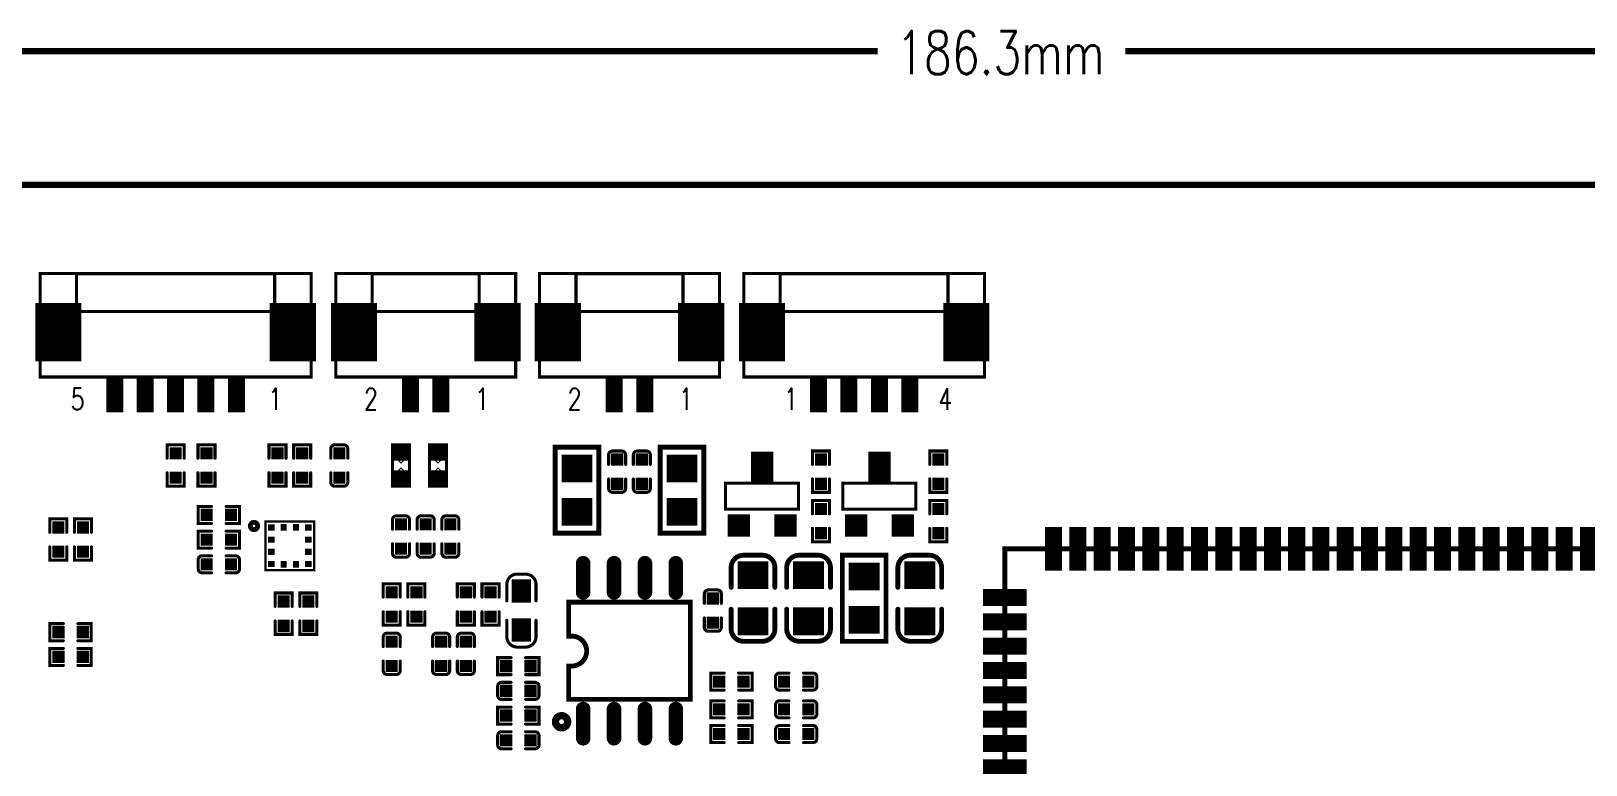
# Model space of a CAD drawing. Extents: x -9 to 187, y -6 to 112.
# Drawn here: x 53.2 to 117.2, y 81.5 to 111.7 of the extents above; entities that cross this region are included whole.
import ezdxf

# ---------------------------------------------------------------- set-up
doc = ezdxf.new("R2010")
doc.units = 0
for name, pattern in [('TRMIDX_0', [2, 1, 1]), ('TRMIDX_1', [2, 1, 1]), ('TRMIDX_2048', [2, 1, 1])]:
    doc.linetypes.add(name, pattern=pattern)
for name, color, linetype in [('BOARD_OUTLINE_00', 250, 'CONTINUOUS'), ('DIMENSION1_124', 250, 'CONTINUOUS'), ('DIMENSION2_124', 250, 'CONTINUOUS'), ('DRIL_NPLTE_THRU_01', 254, 'CONTINUOUS'), ('DRIL_NPLTE_THRU_02', 254, 'CONTINUOUS'), ('DRIL_PLTE_THRU_01', 254, 'CONTINUOUS'), ('DRIL_PLTE_THRU_02', 254, 'CONTINUOUS'), ('PADS_BOT', 250, 'CONTINUOUS'), ('PADS_INNER', 250, 'CONTINUOUS'), ('PADS_TOP', 250, 'CONTINUOUS'), ('PADS_XR_121', 176, 'CONTINUOUS'), ('PADS_XR_123', 183, 'CONTINUOUS'), ('PART_TOP_2DLINE_00', 250, 'CONTINUOUS'), ('PART_TOP_2DLINE_01', 250, 'CONTINUOUS'), ('PART_TOP_COPPER_01', 250, 'CONTINUOUS'), ('PART_TOP_TEXT_126', 250, 'CONTINUOUS'), ('TEXT_124', 250, 'CONTINUOUS')]:
    doc.layers.add(name, color=color, linetype=linetype)
doc.styles.add('W0$127', font='simplex', dxfattribs={"width": 0.75})
doc.styles.add('W0$254', font='simplex', dxfattribs={"width": 0.75})

# ---------------------------------------------------------------- blocks, each defined once
blk = doc.blocks.new('BOARD_62')
at = {"layer": 'BOARD_OUTLINE_00', "const_width": 0.254}
blk.add_lwpolyline([(0, -2.08, 0.414214), (3, -5.08), (183.3, -5.08, 0.414214), (186.3, -2.08), (186.3, 97.32, 0.414214), (183.3, 100.32), (3, 100.32, 0.414214), (0, 97.32)], format="xyb", close=True, dxfattribs=at)
blk = doc.blocks.new('D_1dfeghi_117')
at = {"layer": 'DIMENSION1_124', "linetype": 'TRMIDX_2048', "const_width": 0.254}
blk.add_lwpolyline([(0, 9.99), (88.067, 9.99)], dxfattribs=at)
at = {"layer": 'DIMENSION2_124', "linetype": 'TRMIDX_2048', "const_width": 0.254}
blk.add_lwpolyline([(186.317, 9.99), (98.25, 9.99)], dxfattribs=at)
at = {"layer": 'TEXT_124', "style": 'W0$254', "width": 0.75}
blk.add_text('186.3mm', height=1.778, dxfattribs=at).set_placement((88.829, 9.037))
blk = doc.blocks.new('SMOOTH_0$199898')
at = {"const_width": 0.099949}
blk.add_lwpolyline([(-0.049974, 0, 1), (0.049974, 0, 1)], format="xyb", close=True, dxfattribs=at)
blk = doc.blocks.new('SMOOTH_0$1524')
at = {"const_width": 0.0762}
blk.add_lwpolyline([(-0.0381, 0, 1), (0.0381, 0, 1)], format="xyb", close=True, dxfattribs=at)
blk = doc.blocks.new('PART_BODY_TOP_42')
at = {"layer": 'PART_TOP_2DLINE_01', "const_width": 1}
blk.add_lwpolyline([(-25.8, 19.8, 1), (-26.6, 19.8, 1)], format="xyb", close=True, dxfattribs=at)
at = {"layer": 'PART_TOP_2DLINE_01'}
for points, const_width in [([(-24, 20.5), (24, 20.5), (24, -20.5), (-24, -20.5)], 0.2), ([(-13, 16), (1, 16), (1, 4), (-13, 4)], 0.152)]:
    blk.add_lwpolyline(points, close=True, dxfattribs=dict(at, const_width=const_width))
for name, p in [('SMOOTH_0$199898', (-24, 20.5)), ('SMOOTH_0$199898', (24, 20.5)), ('SMOOTH_0$1524', (-13, 16)), ('SMOOTH_0$1524', (1, 16)), ('SMOOTH_0$1524', (-13, 4)), ('SMOOTH_0$1524', (1, 4)), ('SMOOTH_0$199898', (-24, -20.5)), ('SMOOTH_0$199898', (24, -20.5))]:
    blk.add_blockref(name, p, dxfattribs=at)
at = {"layer": 'PART_TOP_TEXT_126', "style": 'W0$254', "width": 0.75}
blk.add_text('CUT OUT', height=1.4224, dxfattribs=at).set_placement((-9.398, 9.525))
blk = doc.blocks.new('DRIL_HOLE_0')
blk.add_lwpolyline([(0, 0, 1), (0, 0, 1)], format="xyb", close=True)
blk = doc.blocks.new('PAD_0')
blk.add_lwpolyline([(0, 0, 1), (0, 0, 1)], format="xyb", close=True)
blk = doc.blocks.new('PAD_37')
at = {"const_width": 0.7}
blk.add_lwpolyline([(-0.9, 0), (0.9, 0)], dxfattribs=at)
blk = doc.blocks.new('STK_TOP_79')
at = {"layer": 'DRIL_PLTE_THRU_01'}
blk.add_blockref('DRIL_HOLE_0', (0, 0), dxfattribs=at)
at = {"layer": 'DRIL_PLTE_THRU_02'}
blk.add_blockref('DRIL_HOLE_0', (0, 0), dxfattribs=at)
at = {"layer": 'PADS_BOT'}
blk.add_blockref('PAD_0', (0, 0), dxfattribs=at)
at = {"layer": 'PADS_INNER'}
blk.add_blockref('PAD_0', (0, 0), dxfattribs=at)
at = {"layer": 'PADS_TOP'}
blk.add_blockref('PAD_37', (0, 0), dxfattribs=at)
blk = doc.blocks.new('STK_TOP_78')
at = {"layer": 'DRIL_PLTE_THRU_01'}
blk.add_blockref('DRIL_HOLE_0', (0, 0), dxfattribs=at)
at = {"layer": 'DRIL_PLTE_THRU_02'}
blk.add_blockref('DRIL_HOLE_0', (0, 0), dxfattribs=at)
at = {"layer": 'PADS_BOT'}
blk.add_blockref('PAD_0', (0, 0), dxfattribs=at)
at = {"layer": 'PADS_INNER'}
blk.add_blockref('PAD_0', (0, 0), dxfattribs=at)
at = {"layer": 'PADS_TOP', "rotation": 90}
blk.add_blockref('PAD_37', (0, 0), dxfattribs=at)
blk = doc.blocks.new('SYM_TOP_43')
for name, p in [('STK_TOP_78', (-22, 20.5)), ('STK_TOP_78', (-21, 20.5)), ('STK_TOP_78', (-20, 20.5)), ('STK_TOP_78', (-19, 20.5)), ('STK_TOP_78', (-18, 20.5)), ('STK_TOP_78', (-17, 20.5)), ('STK_TOP_78', (-16, 20.5)), ('STK_TOP_78', (-15, 20.5)), ('STK_TOP_78', (-14, 20.5)), ('STK_TOP_78', (-13, 20.5)), ('STK_TOP_78', (-12, 20.5)), ('STK_TOP_78', (-11, 20.5)), ('STK_TOP_78', (-10, 20.5)), ('STK_TOP_78', (-9, 20.5)), ('STK_TOP_78', (-8, 20.5)), ('STK_TOP_78', (-7, 20.5)), ('STK_TOP_78', (-6, 20.5)), ('STK_TOP_78', (-5, 20.5)), ('STK_TOP_78', (-4, 20.5)), ('STK_TOP_78', (-3, 20.5)), ('STK_TOP_78', (-2, 20.5)), ('STK_TOP_78', (-1, 20.5)), ('STK_TOP_78', (0, 20.5)), ('STK_TOP_78', (1, 20.5)), ('STK_TOP_78', (2, 20.5)), ('STK_TOP_78', (3, 20.5)), ('STK_TOP_78', (4, 20.5)), ('STK_TOP_78', (5, 20.5)), ('STK_TOP_78', (6, 20.5)), ('STK_TOP_78', (7, 20.5)), ('STK_TOP_78', (8, 20.5)), ('STK_TOP_78', (9, 20.5)), ('STK_TOP_78', (10, 20.5)), ('STK_TOP_78', (11, 20.5)), ('STK_TOP_78', (12, 20.5)), ('STK_TOP_78', (13, 20.5)), ('STK_TOP_78', (14, 20.5)), ('STK_TOP_78', (15, 20.5)), ('STK_TOP_78', (16, 20.5)), ('STK_TOP_78', (17, 20.5)), ('STK_TOP_78', (18, 20.5)), ('STK_TOP_78', (19, 20.5)), ('STK_TOP_78', (20, 20.5)), ('STK_TOP_78', (21, 20.5)), ('STK_TOP_78', (22, 20.5)), ('PART_BODY_TOP_42', (0, 0)), ('STK_TOP_79', (-24, 18.5)), ('STK_TOP_79', (24, 18.5)), ('STK_TOP_79', (-24, 17.5)), ('STK_TOP_79', (24, 17.5)), ('STK_TOP_79', (-24, 16.5)), ('STK_TOP_79', (24, 16.5)), ('STK_TOP_79', (-24, 15.5)), ('STK_TOP_79', (24, 15.5)), ('STK_TOP_79', (-24, 14.5)), ('STK_TOP_79', (24, 14.5)), ('STK_TOP_79', (-24, 13.5)), ('STK_TOP_79', (24, 13.5)), ('STK_TOP_79', (-24, 12.5)), ('STK_TOP_79', (24, 12.5)), ('STK_TOP_79', (-24, 11.5)), ('STK_TOP_79', (24, 11.5)), ('STK_TOP_79', (-24, 10.5)), ('STK_TOP_79', (24, 10.5)), ('STK_TOP_79', (-24, 9.5)), ('STK_TOP_79', (24, 9.5)), ('STK_TOP_79', (-24, 8.5)), ('STK_TOP_79', (24, 8.5)), ('STK_TOP_79', (-24, 7.5)), ('STK_TOP_79', (24, 7.5)), ('STK_TOP_79', (-24, 6.5)), ('STK_TOP_79', (24, 6.5)), ('STK_TOP_79', (-24, 5.5)), ('STK_TOP_79', (24, 5.5)), ('STK_TOP_79', (-24, 4.5)), ('STK_TOP_79', (24, 4.5)), ('STK_TOP_79', (-24, 3.5)), ('STK_TOP_79', (24, 3.5)), ('STK_TOP_79', (-24, 2.5)), ('STK_TOP_79', (24, 2.5)), ('STK_TOP_79', (-24, 1.5)), ('STK_TOP_79', (24, 1.5)), ('STK_TOP_79', (-24, 0.5)), ('STK_TOP_79', (24, 0.5)), ('STK_TOP_79', (-24, -0.5)), ('STK_TOP_79', (24, -0.5)), ('STK_TOP_79', (-24, -1.5)), ('STK_TOP_79', (24, -1.5)), ('STK_TOP_79', (-24, -2.5)), ('STK_TOP_79', (24, -2.5)), ('STK_TOP_79', (-24, -3.5)), ('STK_TOP_79', (24, -3.5)), ('STK_TOP_79', (-24, -4.5)), ('STK_TOP_79', (24, -4.5)), ('STK_TOP_79', (-24, -5.5)), ('STK_TOP_79', (24, -5.5)), ('STK_TOP_79', (-24, -6.5)), ('STK_TOP_79', (24, -6.5)), ('STK_TOP_79', (-24, -7.5)), ('STK_TOP_79', (24, -7.5)), ('STK_TOP_79', (-24, -8.5)), ('STK_TOP_79', (24, -8.5)), ('STK_TOP_79', (-24, -9.5)), ('STK_TOP_79', (24, -9.5)), ('STK_TOP_79', (-24, -10.5)), ('STK_TOP_79', (24, -10.5)), ('STK_TOP_79', (-24, -11.5)), ('STK_TOP_79', (24, -11.5)), ('STK_TOP_79', (-24, -12.5)), ('STK_TOP_79', (24, -12.5)), ('STK_TOP_79', (-24, -13.5)), ('STK_TOP_79', (24, -13.5)), ('STK_TOP_79', (-24, -14.5)), ('STK_TOP_79', (24, -14.5)), ('STK_TOP_79', (-24, -15.5)), ('STK_TOP_79', (24, -15.5)), ('STK_TOP_79', (-24, -16.5)), ('STK_TOP_79', (24, -16.5)), ('STK_TOP_79', (-24, -17.5)), ('STK_TOP_79', (24, -17.5)), ('STK_TOP_79', (-24, -18.5)), ('STK_TOP_79', (24, -18.5)), ('STK_TOP_78', (-22, -20.5)), ('STK_TOP_78', (-21, -20.5)), ('STK_TOP_78', (-20, -20.5)), ('STK_TOP_78', (-19, -20.5)), ('STK_TOP_78', (-18, -20.5)), ('STK_TOP_78', (-17, -20.5)), ('STK_TOP_78', (-16, -20.5)), ('STK_TOP_78', (-15, -20.5)), ('STK_TOP_78', (-14, -20.5)), ('STK_TOP_78', (-13, -20.5)), ('STK_TOP_78', (-12, -20.5)), ('STK_TOP_78', (-11, -20.5)), ('STK_TOP_78', (-10, -20.5)), ('STK_TOP_78', (-9, -20.5)), ('STK_TOP_78', (-8, -20.5)), ('STK_TOP_78', (-7, -20.5)), ('STK_TOP_78', (-6, -20.5)), ('STK_TOP_78', (-5, -20.5)), ('STK_TOP_78', (-4, -20.5)), ('STK_TOP_78', (-3, -20.5)), ('STK_TOP_78', (-2, -20.5)), ('STK_TOP_78', (-1, -20.5)), ('STK_TOP_78', (0, -20.5)), ('STK_TOP_78', (1, -20.5)), ('STK_TOP_78', (2, -20.5)), ('STK_TOP_78', (3, -20.5)), ('STK_TOP_78', (4, -20.5)), ('STK_TOP_78', (5, -20.5)), ('STK_TOP_78', (6, -20.5)), ('STK_TOP_78', (7, -20.5)), ('STK_TOP_78', (8, -20.5)), ('STK_TOP_78', (9, -20.5)), ('STK_TOP_78', (10, -20.5)), ('STK_TOP_78', (11, -20.5)), ('STK_TOP_78', (12, -20.5)), ('STK_TOP_78', (13, -20.5)), ('STK_TOP_78', (14, -20.5)), ('STK_TOP_78', (15, -20.5)), ('STK_TOP_78', (16, -20.5)), ('STK_TOP_78', (17, -20.5)), ('STK_TOP_78', (18, -20.5)), ('STK_TOP_78', (19, -20.5)), ('STK_TOP_78', (20, -20.5)), ('STK_TOP_78', (21, -20.5)), ('STK_TOP_78', (22, -20.5))]:
    blk.add_blockref(name, p)
blk = doc.blocks.new('PART_TOP_111')
blk.add_blockref('SYM_TOP_43', (0, 0))
blk = doc.blocks.new('SMOOTH_0$2')
at = {"const_width": 0.1}
blk.add_lwpolyline([(-0.05, 0, 1), (0.05, 0, 1)], format="xyb", close=True, dxfattribs=at)
blk = doc.blocks.new('PART_BODY_TOP_25')
at = {"layer": 'PART_TOP_2DLINE_01', "const_width": 0.2}
blk.add_lwpolyline([(-1.77, -0.9), (1.77, -0.9), (1.77, 0.9), (-1.77, 0.9)], close=True, dxfattribs=at)
at = {"layer": 'PART_TOP_2DLINE_01'}
for p in [(-1.77, 0.9), (1.77, 0.9), (-1.77, -0.9), (1.77, -0.9)]:
    blk.add_blockref('SMOOTH_0$2', p, dxfattribs=at)
blk = doc.blocks.new('PAD_7')
at = {"const_width": 1.14}
blk.add_lwpolyline([(-0.635, 0), (0.635, 0)], dxfattribs=at)
blk = doc.blocks.new('STK_TOP_11')
at = {"layer": 'DRIL_PLTE_THRU_01'}
blk.add_blockref('DRIL_HOLE_0', (0, 0), dxfattribs=at)
at = {"layer": 'DRIL_PLTE_THRU_02'}
blk.add_blockref('DRIL_HOLE_0', (0, 0), dxfattribs=at)
at = {"layer": 'PADS_BOT'}
blk.add_blockref('PAD_0', (0, 0), dxfattribs=at)
at = {"layer": 'PADS_INNER'}
blk.add_blockref('PAD_0', (0, 0), dxfattribs=at)
at = {"layer": 'PADS_TOP', "rotation": 90}
blk.add_blockref('PAD_7', (0, 0), dxfattribs=at)
blk = doc.blocks.new('SYM_TOP_26')
for name, p in [('PART_BODY_TOP_25', (0, 0)), ('STK_TOP_11', (-0.89, 0)), ('STK_TOP_11', (0.89, 0))]:
    blk.add_blockref(name, p)
blk = doc.blocks.new('PART_TOP_112')
blk.add_blockref('SYM_TOP_26', (0, 0))
blk = doc.blocks.new('PART_BODY_TOP_6')
at = {"layer": 'PART_TOP_2DLINE_01', "const_width": 0.2}
for points in [[(-0.45, 0.9), (-1.25, 0.9, 0.414214), (-1.77, 0.4), (-1.77, -0.4, 0.414214), (-1.25, -0.9), (-0.45, -0.9)], [(0.45, -0.9), (1.25, -0.9, 0.414214), (1.77, -0.4), (1.77, 0.4, 0.414214), (1.25, 0.9), (0.45, 0.9)]]:
    blk.add_lwpolyline(points, format="xyb", dxfattribs=at)
at = {"layer": 'PART_TOP_2DLINE_01'}
for p in [(-1.25, 0.9), (-0.45, 0.9), (0.45, 0.9), (1.25, 0.9), (-1.77, 0.4), (1.77, 0.4), (-1.77, -0.4), (1.77, -0.4), (-1.25, -0.9), (-0.45, -0.9), (0.45, -0.9), (1.25, -0.9)]:
    blk.add_blockref('SMOOTH_0$199898', p, dxfattribs=at)
blk = doc.blocks.new('SYM_TOP_7')
for name, p in [('PART_BODY_TOP_6', (0, 0)), ('STK_TOP_11', (-0.95, 0)), ('STK_TOP_11', (0.95, 0))]:
    blk.add_blockref(name, p)
blk = doc.blocks.new('PART_TOP_113')
blk.add_blockref('SYM_TOP_7', (0, 0))
blk = doc.blocks.new('PART_TOP_114')
blk.add_blockref('SYM_TOP_7', (0, 0))
blk = doc.blocks.new('SMOOTH_0$127')
at = {"const_width": 0.0635}
blk.add_lwpolyline([(-0.03175, 0, 1), (0.03175, 0, 1)], format="xyb", close=True, dxfattribs=at)
blk = doc.blocks.new('PART_BODY_TOP_4')
at = {"layer": 'PART_TOP_2DLINE_01', "const_width": 0.127}
for points in [[(-0.3, 0.35), (-0.7, 0.35, 0.412681), (-0.85, 0.18), (-0.85, -0.18, 0.412681), (-0.7, -0.35), (-0.3, -0.35)], [(0.3, -0.35), (0.7, -0.35, 0.412681), (0.85, -0.18), (0.85, 0.18, 0.412681), (0.7, 0.35), (0.3, 0.35)]]:
    blk.add_lwpolyline(points, format="xyb", dxfattribs=at)
at = {"layer": 'PART_TOP_2DLINE_01'}
for p in [(-0.85, 0.18), (-0.7, 0.35), (-0.3, 0.35), (0.3, 0.35), (0.7, 0.35), (0.85, 0.18), (-0.85, -0.18), (-0.7, -0.35), (-0.3, -0.35), (0.3, -0.35), (0.7, -0.35), (0.85, -0.18)]:
    blk.add_blockref('SMOOTH_0$127', p, dxfattribs=at)
blk = doc.blocks.new('PAD_3')
at = {"const_width": 0.5}
blk.add_lwpolyline([(-0.25, 0), (0.25, 0)], dxfattribs=at)
blk = doc.blocks.new('STK_TOP_9')
at = {"layer": 'DRIL_PLTE_THRU_01'}
blk.add_blockref('DRIL_HOLE_0', (0, 0), dxfattribs=at)
at = {"layer": 'DRIL_PLTE_THRU_02'}
blk.add_blockref('DRIL_HOLE_0', (0, 0), dxfattribs=at)
at = {"layer": 'PADS_BOT'}
blk.add_blockref('PAD_0', (0, 0), dxfattribs=at)
at = {"layer": 'PADS_INNER'}
blk.add_blockref('PAD_0', (0, 0), dxfattribs=at)
at = {"layer": 'PADS_TOP'}
blk.add_blockref('PAD_3', (0, 0), dxfattribs=at)
blk = doc.blocks.new('SYM_TOP_5')
for name, p in [('STK_TOP_9', (-0.5, 0)), ('PART_BODY_TOP_4', (0, 0)), ('STK_TOP_9', (0.5, 0))]:
    blk.add_blockref(name, p)
blk = doc.blocks.new('PART_TOP_119')
blk.add_blockref('SYM_TOP_5', (0, 0))
blk = doc.blocks.new('PART_TOP_120')
blk.add_blockref('SYM_TOP_5', (0, 0))
blk = doc.blocks.new('PART_TOP_121')
blk.add_blockref('SYM_TOP_5', (0, 0))
blk = doc.blocks.new('PART_BODY_TOP_5')
at = {"layer": 'PART_TOP_2DLINE_01', "const_width": 0.127}
for points in [[(-0.4, 0.6), (-1.05, 0.6, 0.414214), (-1.5, 0.2), (-1.5, -0.2, 0.414214), (-1.05, -0.6), (-0.4, -0.6)], [(0.4, -0.6), (1.05, -0.6, 0.413192), (1.5, -0.2), (1.5, 0.2, 0.414214), (1.05, 0.6), (0.4, 0.6)]]:
    blk.add_lwpolyline(points, format="xyb", dxfattribs=at)
at = {"layer": 'PART_TOP_2DLINE_01'}
for p in [(-1.05, 0.6), (-0.4, 0.6), (0.4, 0.6), (1.05, 0.6), (-1.5, 0.2), (1.5, 0.2), (-1.5, -0.2), (-1.05, -0.6), (-0.4, -0.6), (0.4, -0.6), (1.05, -0.6), (1.5, -0.2)]:
    blk.add_blockref('SMOOTH_0$127', p, dxfattribs=at)
blk = doc.blocks.new('PAD_6')
at = {"const_width": 0.8}
blk.add_lwpolyline([(-0.48, 0), (0.48, 0)], dxfattribs=at)
blk = doc.blocks.new('STK_TOP_10')
at = {"layer": 'DRIL_PLTE_THRU_01'}
blk.add_blockref('DRIL_HOLE_0', (0, 0), dxfattribs=at)
at = {"layer": 'DRIL_PLTE_THRU_02'}
blk.add_blockref('DRIL_HOLE_0', (0, 0), dxfattribs=at)
at = {"layer": 'PADS_BOT'}
blk.add_blockref('PAD_0', (0, 0), dxfattribs=at)
at = {"layer": 'PADS_INNER'}
blk.add_blockref('PAD_0', (0, 0), dxfattribs=at)
at = {"layer": 'PADS_TOP'}
blk.add_blockref('PAD_6', (0, 0), dxfattribs=at)
blk = doc.blocks.new('SYM_TOP_6')
for name, p in [('PART_BODY_TOP_5', (0, 0)), ('STK_TOP_10', (-0.8, 0)), ('STK_TOP_10', (0.8, 0))]:
    blk.add_blockref(name, p)
blk = doc.blocks.new('PART_TOP_122')
blk.add_blockref('SYM_TOP_6', (0, 0))
blk = doc.blocks.new('PART_BODY_TOP_22')
at = {"layer": 'PART_TOP_2DLINE_01', "const_width": 0.127}
for points in [[(-0.3, 0.35), (-0.85, 0.35), (-0.85, -0.35), (-0.3, -0.35)], [(0.3, 0.35), (0.85, 0.35), (0.85, -0.35), (0.3, -0.35)]]:
    blk.add_lwpolyline(points, dxfattribs=at)
at = {"layer": 'PART_TOP_2DLINE_01'}
for p in [(-0.85, 0.35), (-0.3, 0.35), (0.3, 0.35), (0.85, 0.35), (-0.85, -0.35), (-0.3, -0.35), (0.3, -0.35), (0.85, -0.35)]:
    blk.add_blockref('SMOOTH_0$127', p, dxfattribs=at)
blk = doc.blocks.new('SYM_TOP_23')
for name, p in [('STK_TOP_9', (-0.5, 0)), ('PART_BODY_TOP_22', (0, 0)), ('STK_TOP_9', (0.5, 0))]:
    blk.add_blockref(name, p)
blk = doc.blocks.new('PART_TOP_123')
blk.add_blockref('SYM_TOP_23', (0, 0))
blk = doc.blocks.new('PART_TOP_124')
blk.add_blockref('SYM_TOP_23', (0, 0))
blk = doc.blocks.new('PART_TOP_125')
blk.add_blockref('SYM_TOP_23', (0, 0))
blk = doc.blocks.new('PART_TOP_126')
blk.add_blockref('SYM_TOP_23', (0, 0))
blk = doc.blocks.new('PART_TOP_127')
blk.add_blockref('SYM_TOP_5', (0, 0))
blk = doc.blocks.new('SMOOTH_0$0508')
at = {"const_width": 0.0254}
blk.add_lwpolyline([(-0.0127, 0, 1), (0.0127, 0, 1)], format="xyb", close=True, dxfattribs=at)
blk = doc.blocks.new('PART_BODY_TOP_16')
at = {"layer": 'PART_TOP_2DLINE_00', "const_width": 0.127}
blk.add_lwpolyline([(0.85, -0.35), (0.85, 0.35), (-0.85, 0.35), (-0.85, -0.35)], close=True, dxfattribs=at)
at = {"layer": 'PART_TOP_COPPER_01', "linetype": 'TRMIDX_0', "const_width": 0.0508}
blk.add_lwpolyline([(-0.1, 0), (-0.3, 0.2), (-0.508, 0.2), (-0.508, -0.2), (-0.3, -0.2)], close=True, dxfattribs=at)
at = {"layer": 'PART_TOP_COPPER_01', "linetype": 'TRMIDX_1', "const_width": 0.0508}
blk.add_lwpolyline([(0.508, 0.2), (0.3, 0.2), (0.1, 0), (0.3, -0.2), (0.508, -0.2)], close=True, dxfattribs=at)
at = {"layer": 'PART_TOP_2DLINE_00'}
for p in [(-0.85, 0.35), (0.85, 0.35), (-0.85, -0.35), (0.85, -0.35)]:
    blk.add_blockref('SMOOTH_0$127', p, dxfattribs=at)
at = {"layer": 'PART_TOP_COPPER_01'}
for p in [(-0.508, 0.2), (-0.3, 0.2), (-0.1, 0), (0.1, 0), (0.3, 0.2), (0.508, 0.2), (-0.508, -0.2), (-0.3, -0.2), (0.3, -0.2), (0.508, -0.2)]:
    blk.add_blockref('SMOOTH_0$0508', p, dxfattribs=at)
blk = doc.blocks.new('PAD_1')
at = {"const_width": 0.602}
blk.add_lwpolyline([(-0.301, 0), (0.301, 0)], dxfattribs=at)
blk = doc.blocks.new('STK_TOP_139')
at = {"layer": 'DRIL_PLTE_THRU_01'}
blk.add_blockref('DRIL_HOLE_0', (0, 0), dxfattribs=at)
at = {"layer": 'DRIL_PLTE_THRU_02'}
blk.add_blockref('DRIL_HOLE_0', (0, 0), dxfattribs=at)
at = {"layer": 'PADS_BOT'}
blk.add_blockref('PAD_0', (0, 0), dxfattribs=at)
at = {"layer": 'PADS_INNER'}
blk.add_blockref('PAD_0', (0, 0), dxfattribs=at)
at = {"layer": 'PADS_TOP', "rotation": 90}
blk.add_blockref('PAD_3', (0, 0), dxfattribs=at)
at = {"layer": 'PADS_XR_121', "rotation": 90}
blk.add_blockref('PAD_1', (0, 0), dxfattribs=at)
at = {"layer": 'PADS_XR_123', "rotation": 90}
blk.add_blockref('PAD_3', (0, 0), dxfattribs=at)
blk = doc.blocks.new('SYM_TOP_17')
for name, p in [('PART_BODY_TOP_16', (0, 0)), ('STK_TOP_139', (-0.5, 0)), ('STK_TOP_139', (0.5, 0))]:
    blk.add_blockref(name, p)
blk = doc.blocks.new('PART_TOP_128')
blk.add_blockref('SYM_TOP_17', (0, 0))
blk = doc.blocks.new('PART_TOP_129')
blk.add_blockref('SYM_TOP_17', (0, 0))
blk = doc.blocks.new('PART_BODY_TOP_9')
at = {"layer": 'PART_TOP_2DLINE_01', "const_width": 0.127}
for points in [[(-3.7, -1.1), (3.7, -1.1), (3.7, -5.36), (-3.7, -5.36)], [(-2.2, -5.3413), (2.2, -5.3413), (2.2, -3.8), (-2.2, -3.8)]]:
    blk.add_lwpolyline(points, close=True, dxfattribs=at)
at = {"layer": 'PART_TOP_2DLINE_01'}
for p in [(-3.7, -1.1), (3.7, -1.1), (-2.2, -3.8), (2.2, -3.8), (-3.7, -5.36), (-2.2, -5.3413), (2.2, -5.3413), (3.7, -5.36)]:
    blk.add_blockref('SMOOTH_0$127', p, dxfattribs=at)
at = {"layer": 'PART_TOP_TEXT_126', "style": 'W0$127', "width": 0.75}
for s, p in [('1', (-2.032, 0.254)), ('2', (2.54, 0.254))]:
    blk.add_text(s, height=0.889, rotation=180, dxfattribs=at).set_placement(p)
blk = doc.blocks.new('PAD_19')
at = {"const_width": 0.7}
blk.add_lwpolyline([(-0.725, 0), (0.725, 0)], dxfattribs=at)
blk = doc.blocks.new('STK_TOP_17')
at = {"layer": 'DRIL_PLTE_THRU_01'}
blk.add_blockref('DRIL_HOLE_0', (0, 0), dxfattribs=at)
at = {"layer": 'DRIL_PLTE_THRU_02'}
blk.add_blockref('DRIL_HOLE_0', (0, 0), dxfattribs=at)
at = {"layer": 'PADS_BOT'}
blk.add_blockref('PAD_0', (0, 0), dxfattribs=at)
at = {"layer": 'PADS_INNER'}
blk.add_blockref('PAD_0', (0, 0), dxfattribs=at)
at = {"layer": 'PADS_TOP', "rotation": 90}
blk.add_blockref('PAD_19', (0, 0), dxfattribs=at)
blk = doc.blocks.new('PAD_20')
at = {"const_width": 1.9}
blk.add_lwpolyline([(-1.2, 0), (1.2, 0)], dxfattribs=at)
blk = doc.blocks.new('STK_TOP_18')
at = {"layer": 'DRIL_PLTE_THRU_01'}
blk.add_blockref('DRIL_HOLE_0', (0, 0), dxfattribs=at)
at = {"layer": 'DRIL_PLTE_THRU_02'}
blk.add_blockref('DRIL_HOLE_0', (0, 0), dxfattribs=at)
at = {"layer": 'PADS_BOT'}
blk.add_blockref('PAD_0', (0, 0), dxfattribs=at)
at = {"layer": 'PADS_INNER'}
blk.add_blockref('PAD_0', (0, 0), dxfattribs=at)
at = {"layer": 'PADS_TOP', "rotation": 90}
blk.add_blockref('PAD_20', (0, 0), dxfattribs=at)
blk = doc.blocks.new('SYM_TOP_10')
for name, p in [('STK_TOP_17', (-0.625, -0.375)), ('STK_TOP_17', (0.625, -0.375)), ('PART_BODY_TOP_9', (0, 0)), ('STK_TOP_18', (-2.95, -2.95)), ('STK_TOP_18', (2.95, -2.95))]:
    blk.add_blockref(name, p)
blk = doc.blocks.new('PART_TOP_130')
blk.add_blockref('SYM_TOP_10', (0, 0))
blk = doc.blocks.new('PART_TOP_131')
blk.add_blockref('SYM_TOP_5', (0, 0))
blk = doc.blocks.new('PART_TOP_184')
blk.add_blockref('SYM_TOP_23', (0, 0))
blk = doc.blocks.new('PART_TOP_185')
blk.add_blockref('SYM_TOP_23', (0, 0))
blk = doc.blocks.new('PART_TOP_193')
blk.add_blockref('SYM_TOP_23', (0, 0))
blk = doc.blocks.new('PART_TOP_194')
blk.add_blockref('SYM_TOP_23', (0, 0))
blk = doc.blocks.new('PART_BODY_TOP_19')
at = {"layer": 'PART_TOP_2DLINE_01', "const_width": 0.127}
blk.add_lwpolyline([(-1.511, -0.523), (1.489, -0.523), (1.489, 0.545), (-1.511, 0.545)], close=True, dxfattribs=at)
at = {"layer": 'PART_TOP_2DLINE_01'}
for p in [(-1.511, 0.545), (1.489, 0.545), (-1.511, -0.523), (1.489, -0.523)]:
    blk.add_blockref('SMOOTH_0$127', p, dxfattribs=at)
blk = doc.blocks.new('PAD_32')
at = {"const_width": 0.915}
blk.add_lwpolyline([(-0.4575, 0), (0.4575, 0)], dxfattribs=at)
blk = doc.blocks.new('STK_TOP_27')
at = {"layer": 'DRIL_PLTE_THRU_01'}
blk.add_blockref('DRIL_HOLE_0', (0, 0), dxfattribs=at)
at = {"layer": 'DRIL_PLTE_THRU_02'}
blk.add_blockref('DRIL_HOLE_0', (0, 0), dxfattribs=at)
at = {"layer": 'PADS_BOT'}
blk.add_blockref('PAD_0', (0, 0), dxfattribs=at)
at = {"layer": 'PADS_INNER'}
blk.add_blockref('PAD_0', (0, 0), dxfattribs=at)
at = {"layer": 'PADS_TOP'}
blk.add_blockref('PAD_32', (0, 0), dxfattribs=at)
blk = doc.blocks.new('PAD_33')
at = {"const_width": 0.915}
blk.add_lwpolyline([(-0.635, 0), (0.635, 0)], dxfattribs=at)
blk = doc.blocks.new('STK_TOP_28')
at = {"layer": 'DRIL_PLTE_THRU_01'}
blk.add_blockref('DRIL_HOLE_0', (0, 0), dxfattribs=at)
at = {"layer": 'DRIL_PLTE_THRU_02'}
blk.add_blockref('DRIL_HOLE_0', (0, 0), dxfattribs=at)
at = {"layer": 'PADS_BOT'}
blk.add_blockref('PAD_0', (0, 0), dxfattribs=at)
at = {"layer": 'PADS_INNER'}
blk.add_blockref('PAD_0', (0, 0), dxfattribs=at)
at = {"layer": 'PADS_TOP', "rotation": 90}
blk.add_blockref('PAD_33', (0, 0), dxfattribs=at)
blk = doc.blocks.new('SYM_TOP_20')
for name, p in [('STK_TOP_28', (0, 1.2)), ('PART_BODY_TOP_19', (0, 0)), ('STK_TOP_27', (-0.96, -1.2)), ('STK_TOP_27', (0.96, -1.2))]:
    blk.add_blockref(name, p)
blk = doc.blocks.new('PART_TOP_195')
blk.add_blockref('SYM_TOP_20', (0, 0))
blk = doc.blocks.new('PART_TOP_196')
blk.add_blockref('SYM_TOP_20', (0, 0))
blk = doc.blocks.new('PART_BODY_TOP_11')
at = {"layer": 'PART_TOP_2DLINE_01', "const_width": 0.127}
for points in [[(-5.575, -1.1), (5.575, -1.1), (5.575, -5.36), (-5.575, -5.36)], [(-4.075, -5.3413), (4.075, -5.3413), (4.075, -3.8), (-4.075, -3.8)]]:
    blk.add_lwpolyline(points, close=True, dxfattribs=at)
at = {"layer": 'PART_TOP_2DLINE_01'}
for p in [(-5.575, -1.1), (5.575, -1.1), (-4.075, -3.8), (4.075, -3.8), (-5.575, -5.36), (-4.075, -5.3413), (4.075, -5.3413), (5.575, -5.36)]:
    blk.add_blockref('SMOOTH_0$127', p, dxfattribs=at)
at = {"layer": 'PART_TOP_TEXT_126', "style": 'W0$127', "width": 0.75}
for s, p in [('1', (-3.81, 0.254)), ('5', (4.318, 0.254))]:
    blk.add_text(s, height=0.889, rotation=180, dxfattribs=at).set_placement(p)
blk = doc.blocks.new('SYM_TOP_12')
for name, p in [('STK_TOP_17', (-2.5, -0.375)), ('STK_TOP_17', (-1.25, -0.375)), ('STK_TOP_17', (0, -0.375)), ('STK_TOP_17', (1.25, -0.375)), ('STK_TOP_17', (2.5, -0.375)), ('PART_BODY_TOP_11', (0, 0)), ('STK_TOP_18', (-4.825, -2.95)), ('STK_TOP_18', (4.825, -2.95))]:
    blk.add_blockref(name, p)
blk = doc.blocks.new('PART_TOP_262')
blk.add_blockref('SYM_TOP_12', (0, 0))
blk = doc.blocks.new('PART_TOP_263')
blk.add_blockref('SYM_TOP_10', (0, 0))
blk = doc.blocks.new('PART_BODY_TOP_64')
at = {"layer": 'PART_TOP_2DLINE_01', "const_width": 0.127}
for points in [[(-4.95, -1.1), (4.95, -1.1), (4.95, -5.36), (-4.95, -5.36)], [(-3.45, -5.3413), (3.45, -5.3413), (3.45, -3.8), (-3.45, -3.8)]]:
    blk.add_lwpolyline(points, close=True, dxfattribs=at)
at = {"layer": 'PART_TOP_2DLINE_01'}
for p in [(-4.95, -1.1), (4.95, -1.1), (-3.45, -3.8), (3.45, -3.8), (-4.95, -5.36), (-3.45, -5.3413), (3.45, -5.3413), (4.95, -5.36)]:
    blk.add_blockref('SMOOTH_0$127', p, dxfattribs=at)
at = {"layer": 'PART_TOP_TEXT_126', "style": 'W0$127', "width": 0.75}
for s, p in [('4', (-3.048, 0.254)), ('1', (3.302, 0.254))]:
    blk.add_text(s, height=0.889, rotation=180, dxfattribs=at).set_placement(p)
blk = doc.blocks.new('SYM_TOP_63')
for name, p in [('STK_TOP_17', (-1.875, -0.375)), ('STK_TOP_17', (-0.625, -0.375)), ('STK_TOP_17', (0.625, -0.375)), ('STK_TOP_17', (1.875, -0.375)), ('PART_BODY_TOP_64', (0, 0)), ('STK_TOP_18', (-4.2, -2.95)), ('STK_TOP_18', (4.2, -2.95))]:
    blk.add_blockref(name, p)
blk = doc.blocks.new('PART_TOP_264')
blk.add_blockref('SYM_TOP_63', (0, 0))
blk = doc.blocks.new('PART_TOP_284')
blk.add_blockref('SYM_TOP_5', (0, 0))
blk = doc.blocks.new('PART_TOP_285')
blk.add_blockref('SYM_TOP_5', (0, 0))
blk = doc.blocks.new('PART_TOP_286')
blk.add_blockref('SYM_TOP_5', (0, 0))
blk = doc.blocks.new('PART_TOP_287')
blk.add_blockref('SYM_TOP_23', (0, 0))
blk = doc.blocks.new('PART_TOP_288')
blk.add_blockref('SYM_TOP_23', (0, 0))
blk = doc.blocks.new('PART_TOP_289')
blk.add_blockref('SYM_TOP_23', (0, 0))
blk = doc.blocks.new('PART_TOP_290')
blk.add_blockref('SYM_TOP_7', (0, 0))
blk = doc.blocks.new('PART_TOP_291')
blk.add_blockref('SYM_TOP_5', (0, 0))
blk = doc.blocks.new('PART_TOP_292')
blk.add_blockref('SYM_TOP_5', (0, 0))
blk = doc.blocks.new('PART_TOP_293')
blk.add_blockref('SYM_TOP_5', (0, 0))
blk = doc.blocks.new('PART_TOP_294')
blk.add_blockref('SYM_TOP_23', (0, 0))
blk = doc.blocks.new('PART_TOP_295')
blk.add_blockref('SYM_TOP_23', (0, 0))
blk = doc.blocks.new('PART_TOP_296')
blk.add_blockref('SYM_TOP_23', (0, 0))
blk = doc.blocks.new('PART_TOP_297')
blk.add_blockref('SYM_TOP_23', (0, 0))
blk = doc.blocks.new('PART_TOP_301')
blk.add_blockref('SYM_TOP_23', (0, 0))
blk = doc.blocks.new('PART_TOP_302')
blk.add_blockref('SYM_TOP_23', (0, 0))
blk = doc.blocks.new('PART_TOP_303')
blk.add_blockref('SYM_TOP_23', (0, 0))
blk = doc.blocks.new('PART_TOP_304')
blk.add_blockref('SYM_TOP_5', (0, 0))
blk = doc.blocks.new('SMOOTH_0$1016')
at = {"const_width": 0.0508}
blk.add_lwpolyline([(-0.0254, 0, 1), (0.0254, 0, 1)], format="xyb", close=True, dxfattribs=at)
blk = doc.blocks.new('PART_BODY_TOP_50')
at = {"layer": 'PART_TOP_2DLINE_01', "const_width": 0.3}
blk.add_lwpolyline([(-1.373124, 0.8128, 1), (-1.573276, 0.8128, 1)], format="xyb", close=True, dxfattribs=at)
at = {"layer": 'PART_TOP_2DLINE_01', "const_width": 0.1016}
blk.add_lwpolyline([(-1, 1), (1, 1), (1, -1), (-1, -1)], close=True, dxfattribs=at)
at = {"layer": 'PART_TOP_2DLINE_01'}
for p in [(-1, 1), (1, 1), (-1, -1), (1, -1)]:
    blk.add_blockref('SMOOTH_0$1016', p, dxfattribs=at)
blk = doc.blocks.new('PAD_57')
at = {"const_width": 0.25}
blk.add_lwpolyline([(-0.1375, 0), (0.1375, 0)], dxfattribs=at)
blk = doc.blocks.new('STK_TOP_89')
at = {"layer": 'DRIL_PLTE_THRU_01'}
blk.add_blockref('DRIL_HOLE_0', (0, 0), dxfattribs=at)
at = {"layer": 'DRIL_PLTE_THRU_02'}
blk.add_blockref('DRIL_HOLE_0', (0, 0), dxfattribs=at)
at = {"layer": 'PADS_BOT'}
blk.add_blockref('PAD_0', (0, 0), dxfattribs=at)
at = {"layer": 'PADS_INNER'}
blk.add_blockref('PAD_0', (0, 0), dxfattribs=at)
at = {"layer": 'PADS_TOP'}
blk.add_blockref('PAD_57', (0, 0), dxfattribs=at)
blk = doc.blocks.new('STK_TOP_90')
at = {"layer": 'DRIL_PLTE_THRU_01'}
blk.add_blockref('DRIL_HOLE_0', (0, 0), dxfattribs=at)
at = {"layer": 'DRIL_PLTE_THRU_02'}
blk.add_blockref('DRIL_HOLE_0', (0, 0), dxfattribs=at)
at = {"layer": 'PADS_BOT'}
blk.add_blockref('PAD_0', (0, 0), dxfattribs=at)
at = {"layer": 'PADS_INNER'}
blk.add_blockref('PAD_0', (0, 0), dxfattribs=at)
at = {"layer": 'PADS_TOP', "rotation": 90}
blk.add_blockref('PAD_57', (0, 0), dxfattribs=at)
blk = doc.blocks.new('SYM_TOP_51')
for name, p in [('PART_BODY_TOP_50', (0, 0)), ('STK_TOP_89', (-0.7625, 0.75)), ('STK_TOP_90', (-0.25, 0.7625)), ('STK_TOP_90', (0.25, 0.7625)), ('STK_TOP_89', (0.7625, 0.75)), ('STK_TOP_89', (-0.7625, 0.25)), ('STK_TOP_89', (0.7625, 0.25)), ('STK_TOP_89', (-0.7625, -0.25)), ('STK_TOP_89', (-0.7625, -0.75)), ('STK_TOP_90', (-0.25, -0.7625)), ('STK_TOP_90', (0.25, -0.7625)), ('STK_TOP_89', (0.7625, -0.25)), ('STK_TOP_89', (0.7625, -0.75))]:
    blk.add_blockref(name, p)
blk = doc.blocks.new('PART_TOP_305')
blk.add_blockref('SYM_TOP_51', (0, 0))
blk = doc.blocks.new('PART_TOP_306')
blk.add_blockref('SYM_TOP_23', (0, 0))
blk = doc.blocks.new('PART_TOP_307')
blk.add_blockref('SYM_TOP_23', (0, 0))
blk = doc.blocks.new('PART_TOP_308')
blk.add_blockref('SYM_TOP_23', (0, 0))
blk = doc.blocks.new('PART_TOP_309')
blk.add_blockref('SYM_TOP_23', (0, 0))
blk = doc.blocks.new('PART_TOP_310')
blk.add_blockref('SYM_TOP_23', (0, 0))
blk = doc.blocks.new('PART_TOP_311')
blk.add_blockref('SYM_TOP_5', (0, 0))
blk = doc.blocks.new('PART_TOP_312')
blk.add_blockref('SYM_TOP_5', (0, 0))
blk = doc.blocks.new('PART_BODY_TOP_46')
at = {"layer": 'PART_TOP_2DLINE_01'}
for points, const_width in [([(-2.771, 2.794, 1), (-3.071, 2.794, 1)], 0.5), ([(-2, 2.5), (-0.63, 2.5), (-0.63, 2.429, 1.085589), (0.6, 2.429), (0.6, 2.5), (2, 2.5), (2, -2.5), (-2, -2.5)], 0.2)]:
    blk.add_lwpolyline(points, format="xyb", close=True, dxfattribs=dict(at, const_width=const_width))
for p in [(-2, 2.5), (-0.63, 2.5), (0.6, 2.5), (2, 2.5), (-0.63, 2.429), (0.6, 2.429), (-2, -2.5), (2, -2.5)]:
    blk.add_blockref('SMOOTH_0$2', p, dxfattribs=at)
blk = doc.blocks.new('PAD_42')
at = {"const_width": 0.3}
blk.add_lwpolyline([(-0.6, -0.15), (0.6, -0.15, 1), (0.6, 0.15), (-0.6, 0.15, 1)], format="xyb", close=True, dxfattribs=at)
blk = doc.blocks.new('STK_TOP_87')
at = {"layer": 'DRIL_NPLTE_THRU_01'}
blk.add_blockref('DRIL_HOLE_0', (0, 0), dxfattribs=at)
at = {"layer": 'DRIL_NPLTE_THRU_02'}
blk.add_blockref('DRIL_HOLE_0', (0, 0), dxfattribs=at)
at = {"layer": 'PADS_BOT'}
blk.add_blockref('PAD_0', (0, 0), dxfattribs=at)
at = {"layer": 'PADS_INNER'}
blk.add_blockref('PAD_0', (0, 0), dxfattribs=at)
at = {"layer": 'PADS_TOP'}
blk.add_blockref('PAD_42', (0, 0), dxfattribs=at)
blk = doc.blocks.new('SYM_TOP_47')
for name, p in [('PART_BODY_TOP_46', (0, 0)), ('STK_TOP_87', (-3, 1.905)), ('STK_TOP_87', (3, 1.905)), ('STK_TOP_87', (-3, 0.635)), ('STK_TOP_87', (3, 0.635)), ('STK_TOP_87', (-3, -0.635)), ('STK_TOP_87', (3, -0.635)), ('STK_TOP_87', (-3, -1.905)), ('STK_TOP_87', (3, -1.905))]:
    blk.add_blockref(name, p)
blk = doc.blocks.new('PART_TOP_351')
blk.add_blockref('SYM_TOP_47', (0, 0))
blk = doc.blocks.new('PART_TOP_352')
blk.add_blockref('SYM_TOP_26', (0, 0))
blk = doc.blocks.new('PART_TOP_353')
blk.add_blockref('SYM_TOP_26', (0, 0))
blk = doc.blocks.new('PART_TOP_354')
blk.add_blockref('SYM_TOP_5', (0, 0))
blk = doc.blocks.new('PART_TOP_355')
blk.add_blockref('SYM_TOP_5', (0, 0))
blk = doc.blocks.new('PART_TOP_511')
blk.add_blockref('SYM_TOP_23', (0, 0))
blk = doc.blocks.new('PART_TOP_512')
blk.add_blockref('SYM_TOP_23', (0, 0))

msp = doc.modelspace()

# ---------------------------------------------------------------- block references
for name, p in [('D_1dfeghi_117', (-0.007, 100.908)), ('BOARD_62', (0, 5.08)), ('PART_TOP_195', (83.312, 92.583)), ('PART_TOP_196', (88.138, 92.583)), ('PART_TOP_306', (60.96, 91.821)), ('PART_TOP_305', (63.881, 90.551)), ('PART_TOP_303', (60.96, 90.805)), ('PART_TOP_512', (54.864, 86.995)), ('PART_TOP_287', (82.042, 84.963)), ('PART_TOP_292', (73.279, 84.582)), ('PART_TOP_288', (82.042, 83.82)), ('PART_TOP_289', (82.042, 82.804)), ('PART_TOP_293', (73.279, 82.55))]:
    msp.add_blockref(name, p)
for name, p, rotation in [('PART_TOP_262', (59.182, 96.393), 180), ('PART_TOP_130', (69.469, 96.393), 180), ('PART_TOP_263', (77.851, 96.393), 180), ('PART_TOP_264', (87.503, 96.393), 180), ('PART_TOP_309', (59.182, 93.853), 90), ('PART_TOP_310', (60.452, 93.853), 90), ('PART_TOP_308', (63.373, 93.853), 270), ('PART_TOP_307', (64.389, 93.853), 270), ('PART_TOP_131', (65.913, 93.853), 90), ('PART_TOP_129', (68.453, 93.853), 90), ('PART_TOP_128', (69.977, 93.853), 90), ('PART_TOP_352', (75.692, 92.837), 90), ('PART_TOP_353', (80.01, 92.837), 90), ('PART_TOP_354', (77.343, 93.599), 270), ('PART_TOP_355', (78.359, 93.599), 90), ('PART_TOP_193', (85.725, 93.599), 90), ('PART_TOP_185', (90.551, 93.599), 90), ('PART_TOP_194', (85.725, 91.567), 90), ('PART_TOP_184', (90.551, 91.567), 90), ('PART_TOP_296', (54.356, 90.805), 270), ('PART_TOP_297', (55.372, 90.805), 90), ('PART_TOP_311', (68.453, 90.932), 270), ('PART_TOP_312', (69.469, 90.932), 270), ('PART_TOP_127', (70.485, 90.932), 270), ('PART_TOP_111', (113.792, 66.421), 90), ('PART_TOP_304', (60.96, 89.789), 180), ('PART_TOP_290', (82.931, 88.392), 90), ('PART_TOP_113', (85.217, 88.392), 90), ('PART_TOP_112', (87.503, 88.392), 90), ('PART_TOP_114', (89.789, 88.392), 270), ('PART_TOP_122', (73.406, 87.884), 90), ('PART_TOP_351', (77.851, 86.233), 90), ('PART_TOP_125', (68.072, 88.138), 270), ('PART_TOP_126', (69.088, 88.138), 270), ('PART_TOP_124', (71.12, 88.138), 270), ('PART_TOP_123', (72.136, 88.138), 270), ('PART_TOP_302', (63.627, 87.757), 90), ('PART_TOP_301', (64.643, 87.757), 270), ('PART_TOP_291', (81.28, 87.884), 90), ('PART_TOP_119', (68.072, 86.106), 270), ('PART_TOP_120', (70.104, 86.106), 270), ('PART_TOP_121', (71.12, 86.106), 270), ('PART_TOP_511', (54.864, 85.979), 180), ('PART_TOP_294', (73.279, 85.598), 180), ('PART_TOP_284', (84.709, 84.963), 180), ('PART_TOP_295', (73.279, 83.566), 180), ('PART_TOP_285', (84.709, 83.82), 180), ('PART_TOP_286', (84.709, 82.804), 180)]:
    msp.add_blockref(name, p, dxfattribs=dict(rotation=rotation))

doc.saveas('drawing.dxf')
